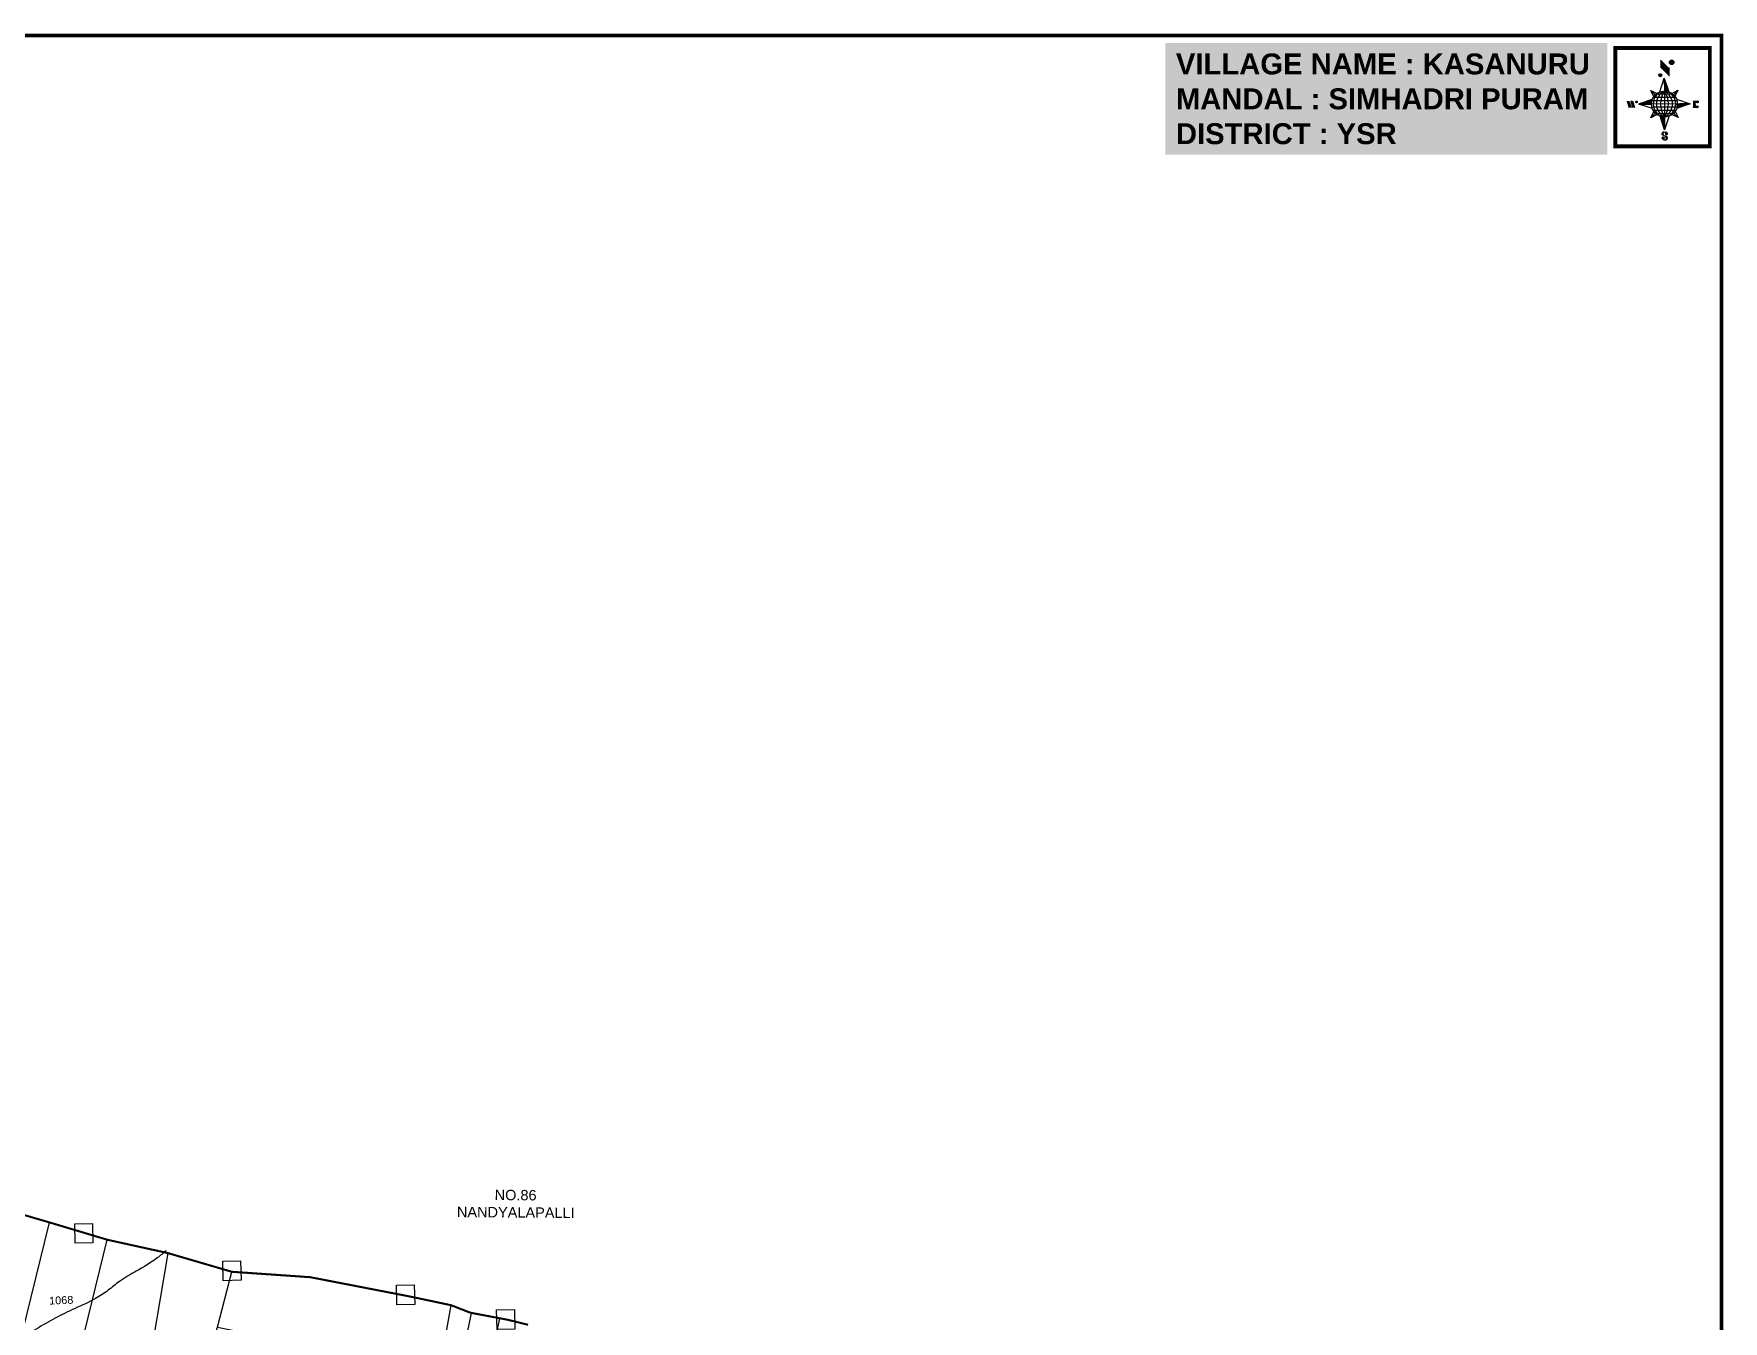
# Model space of a CAD drawing. Header units: inches. Extents: x 189567 to 224456, y 1616569 to 1632146.
# Drawn here: x 195325 to 198637, y 1621604 to 1624127 of the extents above; entities that cross this region are included whole.
import ezdxf
from ezdxf.enums import TextEntityAlignment as Align

# ---------------------------------------------------------------- set-up
doc = ezdxf.new("R2010")
doc.units = ezdxf.units.IN
doc.header["$LTSCALE"] = 15
doc.header["$MEASUREMENT"] = 0
for name, color, linetype in [('AQUADUCT', 1, 'Continuous'), ('bord', 1, 'Continuous'), ('PLOT', 7, 'Continuous'), ('PLOT NOS', 7, 'Continuous'), ('STREAM', 4, 'Continuous'), ('TEXT', 1, 'Continuous'), ('text1', 7, 'Continuous'), ('text2', 7, 'Continuous'), ('VILLAGE BOUNDRY', 5, 'Continuous')]:
    doc.layers.add(name, color=color, linetype=linetype)
doc.styles.get("Standard").update_dxf_attribs({"font": 'arial.ttf'})
pattern_1 = [(267.297113149, (-8720374.938, 50637915.138), (10.5367255337, -0.497431438), [])]
pattern_2 = [(357.297113149, (-8720374.938, 50637915.138), (0.497431438, 10.5367255337), [])]

# ---------------------------------------------------------------- blocks, each defined once
blk = doc.blocks.new('*X9')
at = {"color": 0, "linetype": 'Continuous'}
for p, q in [((6321.6, 240.5), (6322.3, 241.2)), ((6321.6, 240.3), (6322.3, 241)), ((6321.6, 240.1), (6322.3, 240.8)), ((6321.6, 239.9), (6322.4, 240.7)), ((6321.6, 239.8), (6322.4, 240.6)), ((6321.6, 239.6), (6322.5, 240.5)), ((6321.6, 239.4), (6322.5, 240.3)), ((6321.6, 239.2), (6322.6, 240.2)), ((6321.7, 239.1), (6322.6, 240.1)), ((6321.8, 240.8), (6322.4, 241.4)), ((6321.8, 239), (6322.7, 240)), ((6321.8, 239), (6322.8, 239.9)), ((6321.9, 238.9), (6322.9, 239.8)), ((6322, 238.8), (6323, 239.7)), ((6322.1, 241.3), (6322.4, 241.6)), ((6322.1, 238.7), (6323.1, 239.6)), ((6322.2, 238.6), (6323.1, 239.6)), ((6322.3, 238.5), (6323.2, 239.5)), ((6322.4, 238.5), (6323.3, 239.4)), ((6322.5, 238.4), (6323.4, 239.3)), ((6322.7, 238.4), (6323.6, 239.3)), ((6322.8, 238.3), (6323.7, 239.2)), ((6322.9, 238.3), (6323.8, 239.1)), ((6323.1, 238.2), (6323.9, 239.1)), ((6323.2, 238.2), (6324, 239)), ((6323.3, 238.2), (6324.2, 239)), ((6323.5, 238.1), (6324.3, 238.9)), ((6323.7, 238.1), (6324.4, 238.9)), ((6323.8, 238.1), (6324.6, 238.8)), ((6324.1, 238.2), (6324.7, 238.8)), ((6324.3, 238.3), (6324.9, 238.8)), ((6324.6, 238.3), (6325.1, 238.8)), ((6324.8, 238.4), (6325.2, 238.8)), ((6325.1, 238.5), (6325.4, 238.8)), ((6325.4, 238.6), (6325.6, 238.8))]:
    blk.add_line(p, q, dxfattribs=at)
blk = doc.blocks.new('*X8')
at = {"color": 0, "linetype": 'Continuous'}
for p, q in [((6324.4, 240.3), (6324.5, 240.4)), ((6324.6, 240.3), (6324.8, 240.5)), ((6324.7, 240.2), (6325, 240.5)), ((6324.8, 240.2), (6325.2, 240.6)), ((6325, 240.1), (6325.5, 240.6)), ((6325.1, 240.1), (6325.6, 240.6)), ((6325.2, 240), (6325.8, 240.6)), ((6325.3, 240), (6326, 240.6)), ((6325.4, 239.9), (6326.1, 240.6)), ((6325.5, 239.8), (6326.2, 240.5)), ((6325.6, 239.8), (6326.3, 240.5)), ((6325.7, 239.7), (6326.5, 240.4)), ((6325.9, 239.6), (6326.6, 240.3)), ((6326, 239.5), (6326.7, 240.3)), ((6326, 239.4), (6326.8, 240.2)), ((6326.1, 239.3), (6327, 240.2)), ((6326.2, 239.3), (6327.1, 240.1)), ((6326.3, 239.2), (6327.1, 240)), ((6326.4, 239.1), (6327.2, 239.9)), ((6326.5, 239), (6327.3, 239.8)), ((6326.5, 238.9), (6327.4, 239.7)), ((6326.6, 238.8), (6327.5, 239.6)), ((6326.7, 238.7), (6327.5, 239.5)), ((6326.8, 238.6), (6327.6, 239.4)), ((6326.8, 238.5), (6327.7, 239.3)), ((6326.8, 236.5), (6327.4, 237)), ((6326.9, 238.3), (6327.8, 239.2)), ((6326.9, 238.2), (6327.9, 239.1)), ((6326.9, 236.8), (6327.6, 237.4)), ((6327, 238.1), (6327.8, 239)), ((6327, 237.9), (6327.8, 238.8)), ((6327, 237.8), (6327.8, 238.6)), ((6327, 237.6), (6327.8, 238.4)), ((6327, 237.4), (6327.8, 238.2)), ((6327, 237.3), (6327.8, 238)), ((6327, 237.1), (6327.8, 237.9))]:
    blk.add_line(p, q, dxfattribs=at)
blk = doc.blocks.new('H')
at = {"layer": 'bord', "extrusion": (0.000427885, 0.004792, 0.999988)}
h = blk.add_hatch(dxfattribs=at)
h.set_pattern_fill('LINE', color=8, scale=84.387686, angle=-2.7029, style=0)
h.set_pattern_definition(pattern_2)
h.paths.add_polyline_path([(-492, 786, -0.090992), (-448, 775), (-486, 912)])
h = blk.add_hatch(dxfattribs=at)
h.set_pattern_fill('LINE', color=8, scale=84.387686, angle=-92.7029, style=0)
h.set_pattern_definition(pattern_1)
h.paths.add_polyline_path([(-625, 665, -0.090992), (-615, 710), (-751, 671)])
h = blk.add_hatch(dxfattribs=at)
h.set_pattern_fill('LINE', color=8, scale=84.387686, angle=-2.7029, style=0)
h.set_pattern_definition(pattern_2)
h.paths.add_polyline_path([(-504, 533, -0.090992), (-549, 543), (-510, 406)])
h = blk.add_hatch(dxfattribs=at)
h.set_pattern_fill('LINE', color=8, scale=84.387686, angle=-92.7029, style=0)
h.set_pattern_definition(pattern_1)
h.paths.add_polyline_path([(-246, 647), (-372, 653, -0.090992), (-382, 609)])
for p, q in [((-519, 1020, -1217), (-435, 927, -1216)), ((-516, 1087, -1217), (-432, 994, -1217)), ((-538, 774, -1216), (-487, 906, -1216)), ((-487, 906, -1216), (-493, 780, -1216)), ((-487, 906, -1216), (-448, 769, -1216)), ((-865, 701, -1215), (-847, 638, -1215)), ((-847, 700, -1215), (-829, 637, -1215)), ((-829, 699, -1215), (-811, 636, -1215)), ((-829, 699, -1215), (-811, 698, -1215)), ((-811, 698, -1215), (-794, 635, -1215)), ((-752, 665, -1215), (-615, 704, -1215)), ((-627, 794, -1216), (-567, 760, -1216)), ((-627, 794, -1216), (-584, 747, -1215)), ((-599, 731, -1215), (-627, 794, -1216)), ((-421, 753, -1216), (-359, 781, -1216)), ((-359, 781, -1216), (-405, 739, -1216)), ((-359, 781, -1216), (-392, 721, -1215)), ((-379, 693, -1215), (-246, 641, -1215)), ((-213, 669, -1215), (-217, 601, -1215)), ((-197, 600, -1215), (-194, 668, -1215)), ((-752, 665, -1215), (-625, 659, -1215)), ((-619, 614, -1215), (-752, 665, -1215)), ((-639, 526, -1214), (-606, 585, -1215)), ((-639, 526, -1214), (-593, 568, -1215)), ((-577, 553, -1215), (-639, 526, -1214)), ((-511, 400, -1214), (-549, 537, -1214)), ((-460, 533, -1215), (-511, 400, -1214)), ((-505, 527, -1214), (-511, 400, -1214)), ((-371, 513, -1214), (-431, 546, -1215)), ((-371, 513, -1214), (-414, 560, -1215)), ((-399, 576, -1215), (-371, 513, -1214)), ((-246, 641, -1215), (-383, 603, -1215)), ((-373, 647, -1215), (-246, 641, -1215))]:
    blk.add_line(p, q, dxfattribs=at)
at = {"layer": 'bord', "color": 8, "linetype": 'ByBlock', "extrusion": (0.000427885, 0.004792, 0.999988)}
for p, q in [((-375, 679, -1215), (-620, 691, -1215)), ((-386, 711, -1215), (-605, 722, -1215)), ((-411, 744, -1216), (-578, 752, -1216)), ((-493, 780, -1216), (-505, 527, -1214)), ((-373, 647, -1215), (-625, 659, -1215)), ((-378, 616, -1215), (-623, 628, -1215)), ((-392, 585, -1215), (-611, 595, -1215)), ((-420, 555, -1215), (-587, 562, -1215))]:
    blk.add_line(p, q, dxfattribs=at)
at = {"layer": 'bord', "extrusion": (0.000427885, 0.004792, 0.999988), "elevation": -1212}
for points, const_width in [([(-522, 960), (-516, 1093)], 1.61), ([(-434, 933), (-428, 1066)], 1.61), ([(-870, 707), (-846, 706)], 0.642), ([(-829, 643), (-821, 678)], 0.642), ([(-793, 641), (-782, 694)], 0.642), ([(-223, 676), (-174, 673)], 0.706), ([(-829, 643), (-855, 644)], 0.642), ([(-811, 642), (-784, 641)], 0.642), ([(-177, 605), (-226, 607)], 0.706), ([(-195, 645), (-185, 644)], 0.706)]:
    blk.add_lwpolyline(points, dxfattribs=dict(at, const_width=const_width))
for points, const_width in [([(-414, 1073, 1), (-398, 1058, 1)], 22.3), ([(-530, 950, 1), (-520, 939, 1)], 14.8), ([(-776, 697, 1), (-769, 690, 1)], 8.9), ([(-178, 667, 1), (-171, 660, 1)], 9.79), ([(-180, 618, 1), (-173, 611, 1)], 9.79), ([(-490, 362, 1), (-498, 369, 1)], 11.1), ([(-525, 322, 1), (-533, 329, 1)], 11.1)]:
    blk.add_lwpolyline(points, format="xyb", close=True, dxfattribs=dict(at, const_width=const_width))
for points in [[(-537, 317), (-531, 310), (-520, 307), (-505, 307), (-494, 310), (-486, 318), (-487, 326), (-491, 333), (-494, 336), (-503, 341), (-522, 347), (-530, 352), (-534, 355), (-537, 363), (-537, 373), (-530, 381), (-520, 384), (-504, 384), (-493, 380), (-487, 373)], [(-522, 348), (-526, 354), (-528, 361), (-528, 371), (-526, 375), (-521, 381), (-515, 384)], [(-505, 307), (-499, 312), (-497, 319), (-497, 327), (-501, 335), (-509, 343)]]:
    blk.add_lwpolyline(points, dxfattribs=at)
at = {"layer": 'bord', "extrusion": (0.000427885, 0.004792, 0.999988)}
for centre, radius in [((-406, 1065, -1212), 22.3), ((-525, 944, -1212), 14.8), ((-773, 694, -1212), 8.9), ((-498, 659, -1212), 127), ((-174, 663, -1212), 9.79), ((-177, 615, -1212), 9.79), ((-494, 365, -1212), 11.1), ((-529, 325, -1212), 11.1)]:
    blk.add_circle(centre, radius, dxfattribs=at)
at = {"layer": 'bord', "color": 8, "linetype": 'ByBlock', "extrusion": (0.000427885, 0.004792, 0.999988)}
for centre, radius, start, end in [((-482, 658, -1212), 128, 94.9254, 259.6691), ((-437, 656, -1212), 141, 113.2864, 241.308), ((-316, 651, -1212), 222, 142.5892, 212.0053), ((-560, 662, -1212), 141, 293.2864, 61.308), ((-681, 668, -1212), 222, 322.5892, 32.0053), ((-515, 660, -1212), 128, 274.9254, 79.6691)]:
    blk.add_arc(centre, radius, start, end, dxfattribs=at)
at = {"layer": 'bord', "extrusion": (0.000427885, 0.004792, 0.999988)}
for points in [[(-516, 1093, -1212), (-431, 1000, -1212), (-519, 1026, -1212), (-434, 933, -1212)], [(-864, 707, -1212), (-846, 706, -1212), (-846, 644, -1212), (-829, 643, -1212)], [(-829, 705, -1212), (-811, 704, -1212), (-811, 642, -1212), (-793, 641, -1212)], [(-193, 674, -1212), (-197, 606, -1212), (-213, 675, -1212), (-216, 607, -1212)]]:
    blk.add_solid(points, dxfattribs=at)
at = {"layer": 'bord', "extrusion": (0.000427885, 0.004792, 0.999988), "xscale": 7.977342409717546, "yscale": 7.977342409717546, "zscale": 7.977342409717546, "rotation": 138.0840426661453}
for name, p in [('*X8', (38301, -31929, -1212)), ('*X9', (38314, -31951, -1212))]:
    blk.add_blockref(name, p, dxfattribs=at)

msp = doc.modelspace()

# ---------------------------------------------------------------- linework, layer by layer
at = {"layer": 'PLOT'}
for points in [[(195355.4, 1621797.3), (195301.5, 1621578.9)], [(195110.1, 1621626.2), (195301.1, 1621579), (195416.6, 1621549.5), (195468.8, 1621763.3)], [(195587.5, 1621737.2), (195506, 1621253.9)]]:
    msp.add_lwpolyline(points, dxfattribs=at)
at = {"layer": 'PLOT NOS'}
for points in [[(195367.3, 1620892.1), (195389.3, 1620972.7), (195521.5, 1620942.2), (195559.9, 1621123.8), (195577.3, 1621224.2), (195612.5, 1621358.9), (195684.9, 1621591.6), (195713.1, 1621700.5)], [(195684.9, 1621591.6), (195903.6, 1621547.9), (195898.7, 1621527.3), (195879.4, 1621430), (195850.8, 1621310.2), (196073.6, 1621256.2), (196093.9, 1621391), (196132.7, 1621575.9), (196143.2, 1621634.9)], [(196037.1, 1620913.1), (196113.4, 1621281.7), (196183.3, 1621619.2)], [(196237.9, 1621609.4), (196107.7, 1620975.3), (196093.2, 1620924.3)]]:
    msp.add_lwpolyline(points, dxfattribs=at)
at = {"layer": 'STREAM'}
msp.add_spline([(195584.3, 1621741.8), (195567, 1621727.5), (195525.8, 1621701.6), (195492.8, 1621681.5), (195470.9, 1621664.3), (195446.2, 1621648), (195405.8, 1621628.6), (195329.7, 1621588.1), (195256.5, 1621538.3), (195145.8, 1621463.6), (195027.4, 1621405.5), (194964.6, 1621347.6), (194905.2, 1621306.5), (194893, 1621265.9), (194880.6, 1621238.8), (194837.3, 1621223), (194769.5, 1621181.7), (194718.3, 1621148.2), (194669.1, 1621104.5), (194632.7, 1621074), (194630.4, 1621007.3), (194627.6, 1620966.4), (194631.1, 1620932.2), (194637.2, 1620904.5), (194627, 1620858.5), (194584.2, 1620818.6), (194549.8, 1620781.7), (194526.5, 1620739.5), (194513.7, 1620688.3), (194526.5, 1620655.2), (194525.8, 1620643.1), (194508.5, 1620627), (194511.9, 1620600.2), (194521.6, 1620580)], degree=3, dxfattribs=at)
at = {"layer": 'text1'}
for points in [[(195405.3, 1621794.6), (195440.2, 1621795.3), (195441, 1621757.1), (195406.1, 1621756.4)], [(195695.6, 1621721.2), (195730.5, 1621722), (195731.3, 1621683.8), (195696.4, 1621683)], [(196035.9, 1621673.9), (196070.8, 1621674.7), (196071.7, 1621636.5), (196036.8, 1621635.7)], [(196232.3, 1621625.8), (196267.2, 1621626.5), (196268, 1621588.3), (196233.1, 1621587.5)]]:
    msp.add_lwpolyline(points, close=True, dxfattribs=at)
at = {"layer": 'text2', "color": 5, "const_width": 7}
msp.add_lwpolyline([(198633.6, 1616572.1), (189570.7, 1616572.1), (189570.7, 1624123.6), (198633.6, 1624123.6)], close=True, dxfattribs=at)
at = {"layer": 'text2', "color": 200, "const_width": 7.58, "elevation": 0.1}
msp.add_lwpolyline([(198611, 1624099.4), (198425.8, 1624099.4), (198425.8, 1623906.3), (198611, 1623906.3)], close=True, dxfattribs=at)
at = {"layer": 'VILLAGE BOUNDRY', "color": 5, "const_width": 4}
msp.add_lwpolyline([(196294, 1621596.6), (196253.6, 1621606.5), (196180.6, 1621620.3), (196143.2, 1621634.9), (196062.4, 1621652), (195867.2, 1621689.8), (195713.1, 1621700.5), (195587.5, 1621737.2), (195468.8, 1621763.3), (195355.4, 1621797.3), (195176.7, 1621849.4)], dxfattribs=at)

# ---------------------------------------------------------------- block references
at = {"layer": 'AQUADUCT', "color": 1, "xscale": 0.1991051401029247, "yscale": 0.1991051401029247, "zscale": 0.1991051401029247, "rotation": 3.078330600073183}
msp.add_blockref('H', (198628.1, 1623864.9, 242.5), dxfattribs=at)

# ---------------------------------------------------------------- texts
at = {"layer": 'PLOT NOS'}
msp.add_text('1068', height=15.27, rotation=2.323, dxfattribs=at).set_placement((195378.7, 1621644.7), align=Align.MIDDLE_CENTER)
at = {"layer": 'TEXT', "insert": (197564.1, 1624088.5), "char_height": 41.015, "width": 825.188, "attachment_point": 1, "bg_fill": 1, "box_fill_scale": 1.5, "bg_fill_color": 253, "bg_fill_transparency": 0}
msp.add_mtext('{\\fArial|b1|i0|c0|p34;\\C1;VILLAGE NAME :\\C5; KASANURU\\P\\C1;MANDAL : \\C5;SIMHADRI PURAM\\P\\C1;DISTRICT : \\C5;YSR}', dxfattribs=at)
at = {"layer": 'text1', "color": 1, "insert": (196148.3, 1621862), "char_height": 20.364, "width": 239.254, "attachment_point": 1, "rotation": 359.5421}
msp.add_mtext('\\pi80.25273;NO.86  \\P\\pi6.56083;NANDYALAPALLI', dxfattribs=at)

doc.saveas('drawing.dxf')
